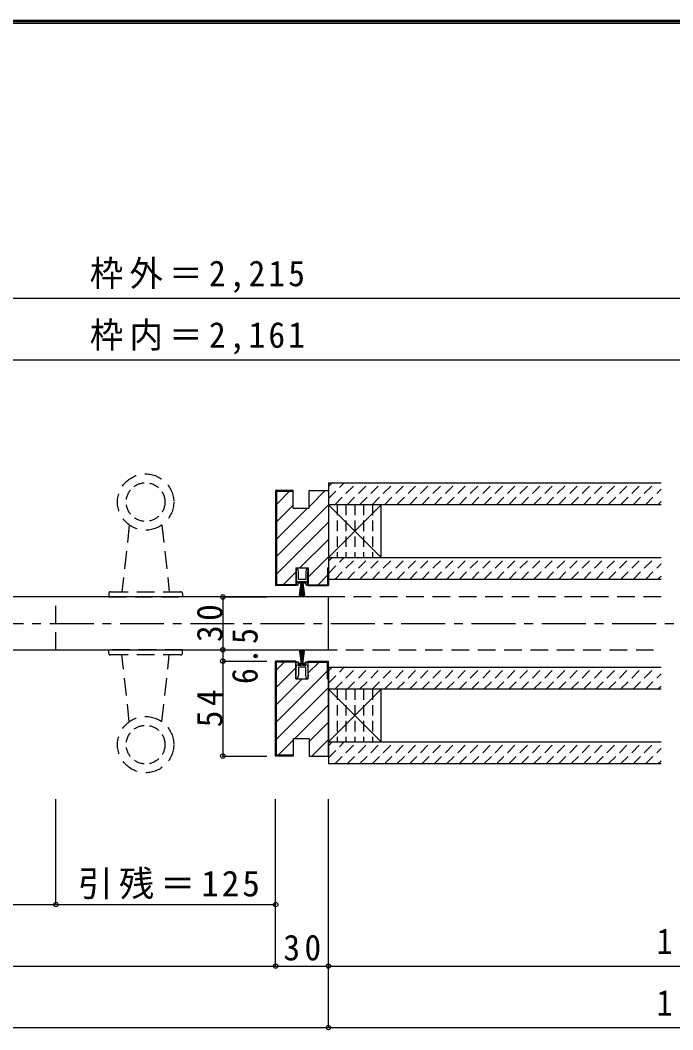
# Model space of a CAD drawing. Units: millimetres at full size, sheet at 1:5; details may follow other scales. Extents: x -973 to 977, y -718 to 696.
# Drawn here: x -98 to 274, y 121 to 696 of the extents above; entities that cross this region are included whole.
import ezdxf

# ---------------------------------------------------------------- set-up
doc = ezdxf.new("R2010")
doc.units = ezdxf.units.MM
doc.header["$LTSCALE"] = 5
doc.header["$PDMODE"] = 32
doc.header["$PDSIZE"] = 2.5
for name, pattern in [('CHAIN1', [8, 5, -1, 1, -1]), ('DASHED1', [1.8, 1.2, -0.6]), ('DASHED2', [3, 2, -1])]:
    doc.linetypes.add(name, pattern=pattern)
for name, color, linetype in [('0-1_通り芯', 4, 'CHAIN1'), ('0-2_柱', 3, 'Continuous'), ('0-3_仕上げ', 2, 'Continuous'), ('0-4_枠', 3, 'Continuous'), ('0-5_ケーシング', 3, 'DASHED2'), ('0-6_扉', 2, 'Continuous'), ('0-7_金物', 7, 'Continuous'), ('0-B_寸法', 7, 'Continuous'), ('0-C_ハッチ', 4, 'DASHED1'), ('F-1_枠', 6, 'Continuous')]:
    doc.layers.add(name, color=color, linetype=linetype)
doc.styles.add('ＭＳ ゴシック', font='')
doc.styles.get('ＭＳ ゴシック').set_extended_font_data('MS Gothic')

msp = doc.modelspace()

# ---------------------------------------------------------------- linework, layer by layer
at = {"layer": '0-1_通り芯'}
msp.add_line((-560.866, 352.667), (564.172, 352.667), dxfattribs=at)
at = {"layer": '0-2_柱'}
for p, q in [((77.669, 420.167), (107.669, 390.167)), ((107.669, 420.167), (77.669, 390.167)), ((77.669, 315.167), (107.669, 285.167)), ((107.669, 315.167), (77.669, 285.167))]:
    msp.add_line(p, q, dxfattribs=at)
at = {"layer": '0-2_柱', "linetype": 'DASHED1'}
for p, q in [((82.669, 420.167), (82.669, 390.167)), ((87.669, 420.167), (87.669, 390.167)), ((92.669, 420.167), (92.669, 390.167)), ((97.669, 420.167), (97.669, 390.167)), ((102.669, 420.167), (102.669, 390.167)), ((82.669, 315.167), (82.669, 285.167)), ((87.669, 315.167), (87.669, 285.167)), ((92.669, 315.167), (92.669, 285.167)), ((97.669, 315.167), (97.669, 285.167)), ((102.669, 315.167), (102.669, 285.167))]:
    msp.add_line(p, q, dxfattribs=at)
at = {"layer": '0-2_柱', "color": 7}
for points in [[(77.669, 390.167), (107.669, 390.167), (107.669, 420.167), (77.669, 420.167)], [(77.669, 285.167), (107.669, 285.167), (107.669, 315.167), (77.669, 315.167)]]:
    msp.add_lwpolyline(points, close=True, dxfattribs=at)
at = {"layer": '0-3_仕上げ'}
for p, q in [((77.669, 432.667), (77.669, 420.167)), ((77.669, 432.667), (266.936, 432.667)), ((266.936, 420.167), (77.669, 420.167)), ((77.669, 390.167), (77.669, 377.667)), ((77.669, 390.167), (266.936, 390.167)), ((266.936, 377.667), (77.669, 377.667)), ((77.669, 327.667), (77.669, 315.167)), ((77.669, 327.667), (266.936, 327.667)), ((266.936, 315.167), (77.669, 315.167)), ((77.669, 285.167), (77.669, 272.667)), ((77.669, 285.167), (266.936, 285.167)), ((266.936, 272.667), (77.669, 272.667))]:
    msp.add_line(p, q, dxfattribs=at)
at = {"layer": '0-4_枠'}
for p, q in [((47.669, 428.167), (47.669, 374.167)), ((57.669, 428.167), (47.669, 428.167)), ((57.669, 427.667), (48.169, 427.667)), ((48.169, 427.667), (48.169, 374.667)), ((57.669, 418.167), (57.669, 428.167)), ((66.669, 428.167), (68.476, 428.167)), ((68.476, 428.167), (77.669, 428.167)), ((77.669, 428.167), (77.669, 374.167)), ((59.169, 384.167), (59.169, 374.167)), ((59.169, 384.167), (66.169, 384.167)), ((66.169, 384.167), (66.169, 374.167)), ((77.169, 384.167), (77.669, 384.167)), ((77.169, 384.167), (77.169, 374.667)), ((59.169, 374.167), (47.669, 374.167)), ((59.169, 374.667), (48.169, 374.667)), ((66.169, 374.667), (77.169, 374.667)), ((66.169, 374.167), (77.669, 374.167)), ((47.669, 277.167), (47.669, 331.167)), ((59.169, 331.167), (47.669, 331.167)), ((48.169, 277.667), (48.169, 330.667)), ((59.169, 330.667), (48.169, 330.667)), ((59.169, 321.167), (59.169, 331.167)), ((66.169, 321.167), (66.169, 331.167)), ((66.169, 331.167), (77.669, 331.167)), ((66.169, 330.667), (77.169, 330.667)), ((77.169, 321.167), (77.169, 330.667)), ((77.669, 277.167), (77.669, 331.167)), ((59.169, 321.167), (66.169, 321.167)), ((77.169, 321.167), (77.669, 321.167)), ((57.669, 287.167), (57.669, 277.167)), ((57.669, 277.167), (47.669, 277.167)), ((57.669, 277.667), (48.169, 277.667)), ((66.669, 277.167), (68.476, 277.167)), ((68.476, 277.167), (77.669, 277.167))]:
    msp.add_line(p, q, dxfattribs=at)
for points in [[(57.669, 418.167), (66.669, 418.167), (66.669, 428.167)], [(57.669, 287.167), (66.669, 287.167), (66.669, 277.167)]]:
    msp.add_lwpolyline(points, dxfattribs=at)
at = {"layer": '0-5_ケーシング'}
for p, q in [((-35.581, 408.612), (-39.831, 370.667)), ((-17.081, 408.612), (-12.831, 370.667)), ((-47.331, 369.667), (-47.331, 367.667)), ((-47.331, 367.667), (-5.331, 367.667)), ((-46.331, 370.667), (-6.331, 370.667)), ((-5.331, 369.667), (-5.331, 367.667)), ((-47.331, 335.667), (-47.331, 337.667)), ((-5.331, 337.667), (-47.331, 337.667)), ((-6.331, 334.667), (-46.331, 334.667)), ((-35.581, 296.722), (-39.831, 334.667)), ((-17.081, 296.722), (-12.831, 334.667)), ((-5.331, 335.667), (-5.331, 337.667))]:
    msp.add_line(p, q, dxfattribs=at)
for centre in [(-26.331, 421.667), (-26.331, 283.667)]:
    msp.add_circle(centre, 16, dxfattribs=at)
at = {"layer": '0-5_ケーシング', "linetype": 'DASHED1'}
for centre in [(-26.331, 421.667), (-26.331, 283.667)]:
    msp.add_circle(centre, 11, dxfattribs=at)
at = {"layer": '0-5_ケーシング'}
for centre, start, end in [((-46.331, 369.667), 90, 180), ((-6.331, 369.667), 0, 90), ((-46.331, 335.667), 180, 270), ((-6.331, 335.667), 270, 0)]:
    msp.add_arc(centre, 1, start, end, dxfattribs=at)
at = {"layer": '0-6_扉', "color": 6}
for p, q in [((77.669, 367.667), (-232.099, 367.667)), ((77.669, 337.667), (77.669, 367.667)), ((-232.099, 337.667), (77.669, 337.667))]:
    msp.add_line(p, q, dxfattribs=at)
at = {"layer": '0-6_扉', "linetype": 'DASHED2'}
for p, q in [((-77.331, 337.667), (-77.331, 367.667)), ((266.936, 367.667), (-77.331, 367.667)), ((-77.331, 337.667), (266.936, 337.667))]:
    msp.add_line(p, q, dxfattribs=at)
at = {"layer": '0-7_金物'}
for p, q in [((59.369, 376.467), (59.369, 374.767)), ((60.469, 376.167), (60.469, 375.467)), ((61.169, 368.467), (62.169, 375.467)), ((61.919, 368.467), (62.419, 375.467)), ((62.669, 368.467), (62.669, 375.467)), ((63.419, 368.467), (62.919, 375.467)), ((63.169, 375.467), (64.169, 368.467)), ((65.969, 374.767), (65.969, 376.467)), ((61.169, 368.467), (64.169, 368.467)), ((61.169, 336.867), (64.169, 336.867)), ((61.169, 336.867), (62.169, 329.867)), ((61.919, 336.867), (62.419, 329.867)), ((62.669, 336.867), (62.669, 329.867)), ((63.419, 336.867), (62.919, 329.867)), ((63.169, 329.867), (64.169, 336.867)), ((59.369, 328.867), (59.369, 330.567)), ((60.469, 329.167), (60.469, 329.867)), ((65.969, 330.567), (65.969, 328.867))]:
    msp.add_line(p, q, dxfattribs=at)
for points in [[(59.58, 383.949), (59.069, 382.167), (59.369, 382.167), (59.369, 377.467)], [(62.669, 377.667), (60.569, 377.667), (60.569, 382.167), (60.161, 383.934)], [(65.176, 383.934), (64.769, 382.167), (64.769, 377.667), (62.669, 377.667)], [(65.969, 377.467), (65.969, 382.167), (66.269, 382.167), (65.757, 383.949)], [(59.669, 374.467), (60.369, 374.467), (60.869, 375.467)], [(64.969, 375.467), (60.369, 375.467), (60.369, 376.467), (62.169, 376.467)], [(60.469, 376.167), (64.869, 376.167), (64.869, 375.467)], [(63.169, 376.467), (64.969, 376.467), (64.969, 375.467)], [(64.469, 375.467), (64.969, 374.467), (65.669, 374.467)], [(59.58, 321.384), (59.069, 323.167), (59.369, 323.167), (59.369, 327.867)], [(59.669, 330.867), (60.369, 330.867), (60.869, 329.867)], [(62.669, 327.667), (60.569, 327.667), (60.569, 323.167), (60.161, 321.399)], [(64.969, 329.867), (60.369, 329.867), (60.369, 328.867), (62.169, 328.867)], [(60.469, 329.167), (64.869, 329.167), (64.869, 329.867)], [(65.176, 321.399), (64.769, 323.167), (64.769, 327.667), (62.669, 327.667)], [(63.169, 328.867), (64.969, 328.867), (64.969, 329.867)], [(64.469, 329.867), (64.969, 330.867), (65.669, 330.867)], [(65.969, 327.867), (65.969, 323.167), (66.269, 323.167), (65.757, 321.384)]]:
    msp.add_lwpolyline(points, dxfattribs=at)
for centre, radius, start, end in [((59.869, 383.867), 0.3, 12.9887, 163.98684), ((65.469, 383.867), 0.3, 16.01316, 167.0113), ((59.102, 376.967), 0.567, 0, 61.92751), ((59.102, 376.967), 0.567, 298.07249, 0), ((59.669, 374.767), 0.3, 180, 270), ((62.669, 376.733), 0.567, 208.07249, 270), ((62.669, 376.733), 0.567, 270, 331.92751), ((66.235, 376.967), 0.567, 118.07249, 180), ((66.235, 376.967), 0.567, 180, 241.92751), ((65.669, 374.767), 0.3, 270, 0), ((59.669, 330.567), 0.3, 90, 180), ((59.102, 328.367), 0.567, 0, 61.92751), ((59.102, 328.367), 0.567, 298.07249, 0), ((62.669, 328.6), 0.567, 90, 151.92751), ((62.669, 328.6), 0.567, 28.07249, 90), ((66.235, 328.367), 0.567, 118.07249, 180), ((66.235, 328.367), 0.567, 180, 241.92751), ((65.669, 330.567), 0.3, 0, 90), ((59.869, 321.467), 0.3, 196.01316, 347.0113), ((65.469, 321.467), 0.3, 192.9887, 343.98684)]:
    msp.add_arc(centre, radius, start, end, dxfattribs=at)
at = {"layer": '0-B_寸法', "color": 4}
for p, q in [((-505.866, 537.667), (506.204, 537.667)), ((-475.866, 502.667), (482.204, 502.667)), ((17.622, 367.667), (17.622, 337.667)), ((17.622, 367.667), (42.668, 367.667)), ((17.622, 337.667), (42.668, 337.667)), ((17.622, 337.667), (17.622, 331.167)), ((17.622, 331.167), (42.668, 331.167)), ((17.622, 331.167), (17.622, 277.167)), ((17.622, 277.167), (42.668, 277.167)), ((-77.331, 192.667), (-77.331, 252.667)), ((47.669, 157.667), (47.669, 252.667)), ((77.669, 122.667), (77.669, 252.667)), ((-475.866, 192.667), (-77.331, 192.667)), ((-77.331, 192.667), (47.669, 192.667)), ((-475.866, 157.667), (47.669, 157.667)), ((47.669, 157.667), (77.669, 157.667)), ((77.669, 157.667), (482.204, 157.667)), ((-505.866, 122.667), (77.669, 122.667)), ((77.669, 122.667), (506.204, 122.667))]:
    msp.add_line(p, q, dxfattribs=at)
at = {"layer": '0-B_寸法'}
for p in [(17.622, 367.667), (17.622, 337.667), (17.622, 331.167), (17.622, 277.167), (-77.331, 192.667), (47.669, 192.667), (47.669, 157.667), (77.669, 157.667), (77.669, 122.667)]:
    msp.add_point(p, dxfattribs=at)
at = {"layer": '0-C_ハッチ'}
for p, q in [((77.669, 430.57), (79.765, 432.667)), ((77.669, 423.61), (86.725, 432.667)), ((81.297, 420.167), (93.797, 432.667)), ((88.368, 420.167), (100.868, 432.667)), ((95.439, 420.167), (107.939, 432.667)), ((102.51, 420.167), (115.01, 432.667)), ((109.581, 420.167), (122.081, 432.667)), ((116.652, 420.167), (129.152, 432.667)), ((123.723, 420.167), (136.223, 432.667)), ((130.794, 420.167), (143.294, 432.667)), ((137.865, 420.167), (150.365, 432.667)), ((144.936, 420.167), (157.436, 432.667)), ((152.007, 420.167), (164.507, 432.667)), ((159.078, 420.167), (171.578, 432.667)), ((166.149, 420.167), (178.649, 432.667)), ((173.22, 420.167), (185.72, 432.667)), ((180.292, 420.167), (192.792, 432.667)), ((187.363, 420.167), (199.863, 432.667)), ((194.434, 420.167), (206.934, 432.667)), ((201.505, 420.167), (214.005, 432.667)), ((208.576, 420.167), (221.076, 432.667)), ((215.647, 420.167), (228.147, 432.667)), ((222.718, 420.167), (235.218, 432.667)), ((229.789, 420.167), (242.289, 432.667)), ((236.86, 420.167), (249.36, 432.667)), ((243.931, 420.167), (256.431, 432.667)), ((251.002, 420.167), (263.502, 432.667)), ((258.073, 420.167), (266.936, 429.03)), ((265.144, 420.167), (266.936, 421.958)), ((77.669, 388.07), (79.765, 390.167)), ((77.669, 381.11), (86.725, 390.167)), ((81.297, 377.667), (93.797, 390.167)), ((88.368, 377.667), (100.868, 390.167)), ((95.439, 377.667), (107.939, 390.167)), ((102.51, 377.667), (115.01, 390.167)), ((109.581, 377.667), (122.081, 390.167)), ((116.652, 377.667), (129.152, 390.167)), ((123.723, 377.667), (136.223, 390.167)), ((130.794, 377.667), (143.294, 390.167)), ((137.865, 377.667), (150.365, 390.167)), ((144.936, 377.667), (157.436, 390.167)), ((152.007, 377.667), (164.507, 390.167)), ((159.078, 377.667), (171.578, 390.167)), ((166.149, 377.667), (178.649, 390.167)), ((173.22, 377.667), (185.72, 390.167)), ((180.292, 377.667), (192.792, 390.167)), ((187.363, 377.667), (199.863, 390.167)), ((194.434, 377.667), (206.934, 390.167)), ((201.505, 377.667), (214.005, 390.167)), ((208.576, 377.667), (221.076, 390.167)), ((215.647, 377.667), (228.147, 390.167)), ((222.718, 377.667), (235.218, 390.167)), ((229.789, 377.667), (242.289, 390.167)), ((236.86, 377.667), (249.36, 390.167)), ((243.931, 377.667), (256.431, 390.167)), ((251.002, 377.667), (263.502, 390.167)), ((258.073, 377.667), (266.936, 386.53)), ((265.144, 377.667), (266.936, 379.458)), ((77.669, 325.57), (79.765, 327.667)), ((77.669, 318.61), (86.725, 327.667)), ((81.297, 315.167), (93.797, 327.667)), ((88.368, 315.167), (100.868, 327.667)), ((95.439, 315.167), (107.939, 327.667)), ((102.51, 315.167), (115.01, 327.667)), ((109.581, 315.167), (122.081, 327.667)), ((116.652, 315.167), (129.152, 327.667)), ((123.723, 315.167), (136.223, 327.667)), ((130.794, 315.167), (143.294, 327.667)), ((137.865, 315.167), (150.365, 327.667)), ((144.936, 315.167), (157.436, 327.667)), ((152.007, 315.167), (164.507, 327.667)), ((159.078, 315.167), (171.578, 327.667)), ((166.149, 315.167), (178.649, 327.667)), ((173.22, 315.167), (185.72, 327.667)), ((180.292, 315.167), (192.792, 327.667)), ((187.363, 315.167), (199.863, 327.667)), ((194.434, 315.167), (206.934, 327.667)), ((201.505, 315.167), (214.005, 327.667)), ((208.576, 315.167), (221.076, 327.667)), ((215.647, 315.167), (228.147, 327.667)), ((222.718, 315.167), (235.218, 327.667)), ((229.789, 315.167), (242.289, 327.667)), ((236.86, 315.167), (249.36, 327.667)), ((243.931, 315.167), (256.431, 327.667)), ((251.002, 315.167), (263.502, 327.667)), ((258.073, 315.167), (266.936, 324.03)), ((265.144, 315.167), (266.936, 316.958)), ((77.669, 283.07), (79.765, 285.167)), ((77.669, 276.11), (86.725, 285.167)), ((81.297, 272.667), (93.797, 285.167)), ((88.368, 272.667), (100.868, 285.167)), ((95.439, 272.667), (107.939, 285.167)), ((102.51, 272.667), (115.01, 285.167)), ((109.581, 272.667), (122.081, 285.167)), ((116.652, 272.667), (129.152, 285.167)), ((123.723, 272.667), (136.223, 285.167)), ((130.794, 272.667), (143.294, 285.167)), ((137.865, 272.667), (150.365, 285.167)), ((144.936, 272.667), (157.436, 285.167)), ((152.007, 272.667), (164.507, 285.167)), ((159.078, 272.667), (171.578, 285.167)), ((166.149, 272.667), (178.649, 285.167)), ((173.22, 272.667), (185.72, 285.167)), ((180.292, 272.667), (192.792, 285.167)), ((187.363, 272.667), (199.863, 285.167)), ((194.434, 272.667), (206.934, 285.167)), ((201.505, 272.667), (214.005, 285.167)), ((208.576, 272.667), (221.076, 285.167)), ((215.647, 272.667), (228.147, 285.167)), ((222.718, 272.667), (235.218, 285.167)), ((229.789, 272.667), (242.289, 285.167)), ((236.86, 272.667), (249.36, 285.167)), ((243.931, 272.667), (256.431, 285.167)), ((251.002, 272.667), (263.502, 285.167)), ((258.073, 272.667), (266.936, 281.53)), ((265.144, 272.667), (266.936, 274.458))]:
    msp.add_line(p, q, dxfattribs=at)
at = {"layer": '0-C_ハッチ', "linetype": 'Continuous'}
for p, q in [((55.997, 428.167), (48.169, 420.338)), ((75.796, 428.167), (66.669, 419.039)), ((77.669, 420.14), (48.169, 390.64)), ((57.669, 419.939), (48.169, 410.439)), ((65.796, 418.167), (48.169, 400.539)), ((77.669, 410.24), (48.169, 380.74)), ((77.669, 400.341), (61.494, 384.167)), ((77.669, 390.441), (66.169, 378.941)), ((59.169, 381.841), (51.994, 374.667)), ((77.169, 380.042), (71.793, 374.667)), ((48.169, 326.292), (52.544, 330.667)), ((66.169, 324.493), (72.343, 330.667)), ((48.169, 316.392), (59.169, 327.392)), ((48.169, 296.593), (77.169, 325.593)), ((48.169, 306.493), (62.843, 321.167)), ((48.169, 286.694), (77.669, 316.194)), ((58.541, 287.167), (77.669, 306.294)), ((66.669, 285.395), (77.669, 296.395)), ((49.041, 277.667), (57.669, 286.294)), ((68.34, 277.167), (77.669, 286.495))]:
    msp.add_line(p, q, dxfattribs=at)
at = {"layer": 'F-1_枠'}
for p, q in [((-973.347, 695.833), (976.653, 695.833)), ((-973.347, 695), (976.653, 695)), ((-973.347, 694.167), (976.653, 694.167))]:
    msp.add_line(p, q, dxfattribs=at)

# ---------------------------------------------------------------- texts
at = {"layer": '0-B_寸法', "char_height": 14.66, "attachment_point": 7, "style": 'ＭＳ ゴシック'}
for s, insert in [('\\T1.19;\\W0.95;枠外＝2,215', (-58.081, 540.667)), ('\\T1.19;\\W0.95;枠内＝2,161', (-58.081, 505.667)), ('\\T1.17;引残＝125', (-64.831, 195.667)), ('\\T1.28;\\W0.9;1,006', (264.436, 160.667)), ('\\T1.27;\\W0.95;30', (52.044, 160.667)), ('\\T1.28;\\W0.9;1,030', (264.436, 125.667))]:
    msp.add_mtext(s, dxfattribs=dict(at, insert=insert))
at = {"layer": '0-B_寸法', "char_height": 14.66, "attachment_point": 7, "rotation": 90, "style": 'ＭＳ ゴシック'}
for s, insert in [('\\T1.27;\\W0.95;30', (17.622, 342.042)), ('\\T1.27;\\W0.9;6.5', (37.622, 318.167)), ('\\T1.27;\\W0.95;54', (17.622, 293.542))]:
    msp.add_mtext(s, dxfattribs=dict(at, insert=insert))

doc.saveas('drawing.dxf')
